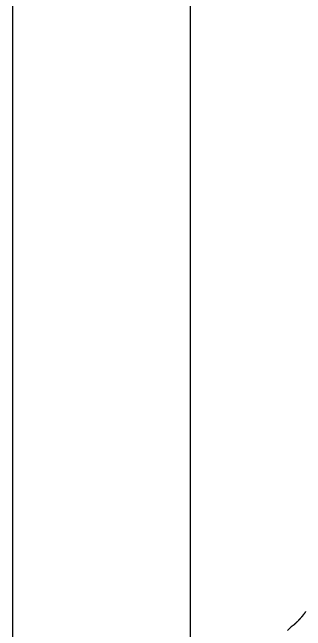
# Model space of a CAD drawing. Header units: millimetres. Extents: x 169 to 4368, y -1049 to 1924.
# Drawn here: x 487.14 to 490.76, y 1181.32 to 1188.96 of the extents above; entities that cross this region are included whole.
import ezdxf

# ---------------------------------------------------------------- set-up
doc = ezdxf.new("R2010")
doc.units = ezdxf.units.MM

msp = doc.modelspace()

# ---------------------------------------------------------------- linework, layer by layer
for p, q in [((487.1389, 1202.9829), (487.1389, 1165.9548)), ((489.3389, 1165.9548), (489.3389, 1202.9829))]:
    msp.add_line(p, q)
for centre, radius, start, end in [((490.7704, 1181.1162), 0.3106, 132.44369, 139.43345), ((490.849, 1181.0446), 0.4165, 125.85536, 133.78375), ((490.7704, 1181.1162), 0.3106, 139.39749, 139.43345)]:
    msp.add_arc(centre, radius, start, end)
msp.add_open_spline([(490.759, 1181.5528), (490.7402, 1181.5258), (490.7204, 1181.4995), (490.6998, 1181.474), (490.678, 1181.4493), (490.655, 1181.4257), (490.6308, 1181.4033), (490.605, 1181.3822)], degree=7)

doc.saveas('drawing.dxf')
